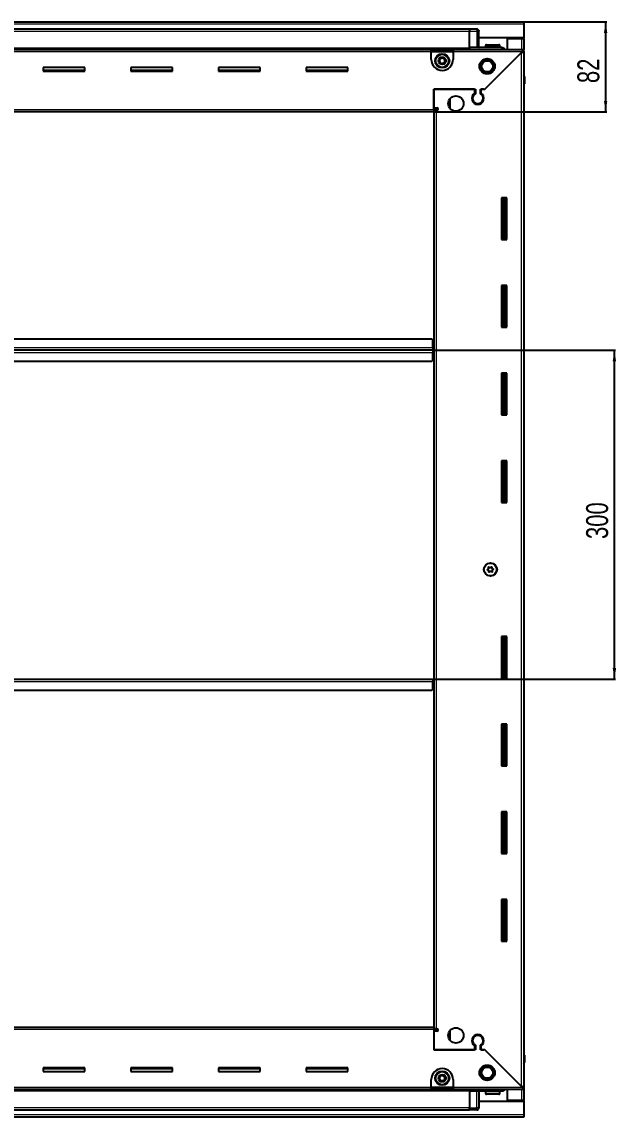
# Model space of a CAD drawing. Header units: millimetres. Extents: x -659 to 3763, y -1810 to 1459.
# Drawn here: x 3221 to 3763, y 274 to 1273 of the extents above; entities that cross this region are included whole.
import ezdxf

# ---------------------------------------------------------------- set-up
doc = ezdxf.new("R2010")
doc.units = ezdxf.units.MM
doc.layers.add('FORMAT', color=7, linetype='Continuous')
doc.styles.add('SLDTEXTSTYLE0', font='TXT', dxfattribs={"width": 0.75})
doc.dimstyles.new('SLDDIMSTYLE0', dxfattribs={"dimtxt": 20, "dimasz": 10, "dimexe": 0, "dimexo": 0.0625, "dimgap": 5, "dimtad": 2, "dimdec": 1, "dimrnd": 1e-09, "dimzin": 12, "dimdsep": 46, "dimtxsty": 'SLDTEXTSTYLE0', "dimsah": 1, "dimcen": 0.09, "dimadec": 0, "dimazin": 3, "dimtfac": 1, "dimtofl": 0, "dimtmove": 0, "dimatfit": 3, "dimfxl": 0, "dimfrac": 2, "dimtolj": 1, "dimtzin": 12, "dimarcsym": 0})

# ---------------------------------------------------------------- blocks, each defined once
blk = doc.blocks.new('_D_7')
at = {"layer": 'FORMAT'}
for p, q in [((3679.1, 1272.83), (3754.59, 1272.83)), ((3753.59, 1272.83), (3753.59, 1190.83)), ((3597.1, 1190.83), (3754.59, 1190.83))]:
    blk.add_line(p, q, dxfattribs=at)
for points in [[(3753.59, 1272.83), (3752.05, 1262.83), (3755.13, 1262.83)], [(3753.59, 1190.83), (3755.13, 1200.83), (3752.05, 1200.83)]]:
    blk.add_solid(points, dxfattribs=at)
at = {"layer": 'FORMAT', "insert": (3727.81, 1217.05), "char_height": 20, "attachment_point": 1, "rotation": 90, "style": 'SLDTEXTSTYLE0'}
blk.add_mtext('82', dxfattribs=at)
blk = doc.blocks.new('_D_8')
at = {"layer": 'FORMAT'}
for p, q in [((3596.1, 973.33), (3762.59, 973.33)), ((3761.59, 673.33), (3761.59, 973.33)), ((3596.1, 673.33), (3762.59, 673.33))]:
    blk.add_line(p, q, dxfattribs=at)
for points in [[(3761.59, 973.33), (3760.05, 963.33), (3763.13, 963.33)], [(3761.59, 673.33), (3763.13, 683.33), (3760.05, 683.33)]]:
    blk.add_solid(points, dxfattribs=at)
at = {"layer": 'FORMAT', "insert": (3735.81, 801.16), "char_height": 20, "attachment_point": 1, "rotation": 90, "style": 'SLDTEXTSTYLE0'}
blk.add_mtext('300', dxfattribs=at)

msp = doc.modelspace()

# ---------------------------------------------------------------- linework, layer by layer
at = {"color": 7, "linetype": 'Continuous', "lineweight": 25}
for p, q in [((2680.09, 1272.83), (3679.09, 1272.83)), ((3679.09, 1272.83), (3679.09, 1270.73)), ((3679.09, 1270.73), (3679.09, 1258.33)), ((3629.59, 1266.18), (2729.59, 1266.18)), ((3629.59, 1266.33), (3629.59, 1266.33)), ((3636.09, 1266.33), (3629.59, 1266.33)), ((3636.09, 1266.33), (3629.59, 1266.33)), ((3629.59, 1266.33), (3629.59, 1264.33)), ((3629.59, 1249.33), (3629.59, 1264.33)), ((3638.09, 1264.33), (3638.09, 1264.33)), ((3638.09, 1249.33), (3638.09, 1264.33)), ((3658.59, 1249.33), (3629.59, 1249.33)), ((3629.59, 1249.33), (3629.59, 1248.83)), ((3629.59, 1249.3), (3629.66, 1247.58)), ((3679.09, 1258.33), (3638.09, 1258.33)), ((3644.09, 1251.23), (3644.09, 1249.33)), ((3644.89, 1252.03), (3656.29, 1252.03)), ((3657.09, 1249.33), (3657.09, 1251.23)), ((3664.09, 1247.58), (3664.09, 1257.83)), ((3664.09, 1257.83), (3676.99, 1257.83)), ((3676.99, 1257.83), (3679.09, 1257.83)), ((3677.59, 1257.83), (3677.59, 1258.33)), ((3679.09, 1257.83), (3679.09, 1258.33)), ((3679.09, 1257.83), (3679.09, 1247.58)), ((2729.59, 1248.18), (3629.59, 1248.18)), ((2764.59, 1247.58), (3594.59, 1247.58)), ((3594.59, 1245.48), (3594.59, 1247.58)), ((3594.59, 1247.58), (3614.59, 1247.58)), ((3594.59, 1246.08), (3614.59, 1246.08)), ((3594.59, 1238.58), (3594.59, 1245.48)), ((3614.59, 1247.58), (3678.09, 1247.58)), ((3614.59, 1247.58), (3614.59, 1245.48)), ((3614.59, 1245.48), (3614.59, 1238.58)), ((3676.99, 1244.98), (3642.89, 1210.88)), ((3643.59, 1211.58), (3677.49, 1245.48)), ((3677.59, 1245.58), (3679.09, 1245.58)), ((3678.09, 1246.08), (3678.09, 1247.58)), ((3678.09, 1247.58), (3679.09, 1247.58)), ((3678.09, 1246.08), (3679.09, 1246.08)), ((3679.09, 1246.08), (3679.09, 1247.58)), ((3679.09, 1246.08), (3679.09, 1245.58)), ((3679.09, 1245.58), (3679.09, 301.08)), ((3278.59, 1231.33), (3240.59, 1231.33)), ((3240.59, 1231.33), (3240.59, 1227.83)), ((3278.59, 1227.83), (3278.59, 1231.33)), ((3358.59, 1231.33), (3320.59, 1231.33)), ((3320.59, 1231.33), (3320.59, 1227.83)), ((3358.59, 1227.83), (3358.59, 1231.33)), ((3438.59, 1231.33), (3400.59, 1231.33)), ((3400.59, 1231.33), (3400.59, 1227.83)), ((3438.59, 1227.83), (3438.59, 1231.33)), ((3518.59, 1231.33), (3480.59, 1231.33)), ((3480.59, 1231.33), (3480.59, 1227.83)), ((3518.59, 1227.83), (3518.59, 1231.33)), ((3278.59, 1228.58), (3240.59, 1228.58)), ((3240.59, 1227.83), (3278.59, 1227.83)), ((3358.59, 1228.58), (3320.59, 1228.58)), ((3320.59, 1227.83), (3358.59, 1227.83)), ((3438.59, 1228.58), (3400.59, 1228.58)), ((3400.59, 1227.83), (3438.59, 1227.83)), ((3518.59, 1228.58), (3480.59, 1228.58)), ((3480.59, 1227.83), (3518.59, 1227.83)), ((3679.09, 1224.15), (3679.09, 1224.15)), ((3679.59, 1222.83), (3679.59, 1216.33)), ((3679.59, 1216.33), (3679.59, 1222.83)), ((3597.09, 1211.58), (3597.09, 1194.33)), ((3634.09, 1211.58), (3597.09, 1211.58)), ((3597.09, 1211.58), (3634.79, 1211.58)), ((3597.09, 1192.93), (3597.09, 1211.58)), ((3634.09, 1211.58), (3634.09, 1207.69)), ((3634.79, 1211.58), (3634.79, 1207.29)), ((3639.39, 1211.58), (3643.59, 1211.58)), ((3639.39, 1207.29), (3639.39, 1211.58)), ((3642.19, 1211.58), (3640.09, 1211.58)), ((3640.09, 1207.69), (3640.09, 1211.58)), ((3642.89, 1210.88), (3642.19, 1211.58)), ((3679.09, 1216.33), (3679.59, 1216.33)), ((3679.44, 330.33), (3679.44, 1216.33)), ((3679.59, 1216.33), (3679.59, 1216.33)), ((3679.59, 1216.33), (3679.59, 1216.33)), ((3611.59, 1202.66), (3611.59, 1194)), ((3597.09, 1190.83), (2762.09, 1190.83)), ((3597.09, 1194.33), (3599.94, 1194.33)), ((3599.09, 1193.33), (3597.09, 1193.33)), ((3597.09, 1192.93), (3597.09, 1190.83)), ((3597.09, 1192.33), (3599.19, 1192.33)), ((3597.09, 1190.83), (3597.09, 355.83)), ((3599.09, 1192.33), (3599.09, 1193.33)), ((3599.94, 1192.33), (3599.19, 1192.33)), ((3639.09, 1198.72), (3639.09, 1197.96)), ((3658.59, 1112.33), (3658.59, 1074.33)), ((3663.59, 1112.33), (3658.59, 1112.33)), ((3659.61, 1112.33), (3659.61, 1074.33)), ((3659.64, 1112.33), (3659.64, 1074.33)), ((3661.44, 1112.33), (3661.44, 1074.33)), ((3663.59, 1074.33), (3663.59, 1112.33)), ((3658.59, 1074.33), (3663.59, 1074.33)), ((3658.59, 1032.33), (3658.59, 994.33)), ((3663.59, 1032.33), (3658.59, 1032.33)), ((3659.61, 1032.33), (3659.61, 994.33)), ((3659.64, 1032.33), (3659.64, 994.33)), ((3661.44, 1032.33), (3661.44, 994.33)), ((3663.59, 994.33), (3663.59, 1032.33)), ((3658.59, 994.33), (3663.59, 994.33)), ((3595.09, 983.33), (2764.09, 983.33)), ((3596.09, 982.33), (3595.09, 983.33)), ((3596.09, 975.43), (3596.09, 982.33)), ((3596.09, 973.33), (2763.09, 973.33)), ((3596.34, 976.18), (3596.09, 976.18)), ((3596.09, 975.43), (3596.09, 973.33)), ((3596.09, 973.33), (3596.09, 971.23)), ((3596.09, 964.33), (3596.09, 971.23)), ((3596.09, 970.48), (3596.34, 970.48)), ((3596.34, 973.33), (3596.34, 976.18)), ((3596.34, 970.48), (3596.34, 973.33)), ((3597.09, 973.33), (3596.34, 973.33)), ((2764.09, 963.33), (3595.09, 963.33)), ((3595.09, 963.33), (3596.09, 964.33)), ((3658.59, 952.33), (3658.59, 914.33)), ((3663.59, 952.33), (3658.59, 952.33)), ((3659.61, 952.33), (3659.61, 914.33)), ((3659.64, 952.33), (3659.64, 914.33)), ((3661.44, 952.33), (3661.44, 914.33)), ((3663.59, 914.33), (3663.59, 952.33)), ((3658.59, 914.33), (3663.59, 914.33)), ((3658.59, 872.33), (3658.59, 834.33)), ((3663.59, 872.33), (3658.59, 872.33)), ((3659.61, 872.33), (3659.61, 834.33)), ((3659.64, 872.33), (3659.64, 834.33)), ((3661.44, 872.33), (3661.44, 834.33)), ((3663.59, 834.33), (3663.59, 872.33)), ((3658.59, 834.33), (3663.59, 834.33)), ((3658.59, 712.33), (3658.59, 674.33)), ((3663.59, 712.33), (3658.59, 712.33)), ((3659.61, 712.33), (3659.61, 674.33)), ((3659.64, 712.33), (3659.64, 674.33)), ((3661.44, 712.33), (3661.44, 674.33)), ((3663.59, 674.33), (3663.59, 712.33)), ((2763.09, 673.33), (3596.09, 673.33)), ((3596.09, 673.33), (3596.09, 671.23)), ((3596.09, 664.33), (3596.09, 671.23)), ((3596.09, 670.48), (3596.34, 670.48)), ((3596.34, 670.48), (3596.34, 673.33)), ((3596.34, 673.33), (3597.09, 673.33)), ((3658.59, 674.33), (3663.59, 674.33)), ((2764.09, 663.33), (3595.09, 663.33)), ((3595.09, 663.33), (3596.09, 664.33)), ((3658.59, 632.33), (3658.59, 594.33)), ((3663.59, 632.33), (3658.59, 632.33)), ((3659.61, 632.33), (3659.61, 594.33)), ((3659.64, 632.33), (3659.64, 594.33)), ((3661.44, 632.33), (3661.44, 594.33)), ((3663.59, 594.33), (3663.59, 632.33)), ((3658.59, 594.33), (3663.59, 594.33)), ((3658.59, 552.33), (3658.59, 514.33)), ((3663.59, 552.33), (3658.59, 552.33)), ((3659.61, 552.33), (3659.61, 514.33)), ((3659.64, 552.33), (3659.64, 514.33)), ((3661.44, 552.33), (3661.44, 514.33)), ((3663.59, 514.33), (3663.59, 552.33)), ((3658.59, 514.33), (3663.59, 514.33)), ((3658.59, 472.33), (3658.59, 434.33)), ((3663.59, 472.33), (3658.59, 472.33)), ((3659.61, 472.33), (3659.61, 434.33)), ((3659.64, 472.33), (3659.64, 434.33)), ((3661.44, 472.33), (3661.44, 434.33)), ((3663.59, 434.33), (3663.59, 472.33)), ((3658.59, 434.33), (3663.59, 434.33)), ((2762.09, 355.83), (3597.09, 355.83)), ((3597.09, 355.83), (3597.09, 353.73)), ((3599.19, 354.33), (3597.09, 354.33)), ((3597.09, 353.73), (3597.09, 335.08)), ((3597.09, 353.33), (3599.09, 353.33)), ((3597.09, 352.33), (3597.09, 335.08)), ((3599.94, 352.33), (3597.09, 352.33)), ((3599.09, 353.33), (3599.09, 354.33)), ((3599.19, 354.33), (3599.94, 354.33)), ((3611.59, 352.66), (3611.59, 344)), ((3639.09, 348.7), (3639.09, 347.94)), ((3597.09, 335.08), (3634.09, 335.08)), ((3634.79, 335.08), (3597.09, 335.08)), ((3634.09, 338.97), (3634.09, 335.08)), ((3634.79, 339.37), (3634.79, 335.08)), ((3639.39, 335.08), (3639.39, 339.37)), ((3643.59, 335.08), (3639.39, 335.08)), ((3640.09, 335.08), (3640.09, 338.97)), ((3640.09, 335.08), (3642.19, 335.08)), ((3642.19, 335.08), (3642.89, 335.78)), ((3642.89, 335.78), (3676.99, 301.68)), ((3677.49, 301.18), (3643.59, 335.08)), ((3679.09, 330.33), (3679.59, 330.33)), ((3679.59, 330.33), (3679.59, 330.33)), ((3679.59, 323.83), (3679.59, 330.33)), ((3679.59, 330.33), (3679.59, 323.83)), ((3278.59, 318.83), (3240.59, 318.83)), ((3240.59, 318.83), (3240.59, 315.33)), ((3240.59, 318.08), (3278.59, 318.08)), ((3240.59, 315.33), (3278.59, 315.33)), ((3278.59, 315.33), (3278.59, 318.83)), ((3358.59, 318.83), (3320.59, 318.83)), ((3320.59, 318.83), (3320.59, 315.33)), ((3320.59, 318.08), (3358.59, 318.08)), ((3320.59, 315.33), (3358.59, 315.33)), ((3358.59, 315.33), (3358.59, 318.83)), ((3438.59, 318.83), (3400.59, 318.83)), ((3400.59, 318.83), (3400.59, 315.33)), ((3400.59, 318.08), (3438.59, 318.08)), ((3400.59, 315.33), (3438.59, 315.33)), ((3438.59, 315.33), (3438.59, 318.83)), ((3518.59, 318.83), (3480.59, 318.83)), ((3480.59, 318.83), (3480.59, 315.33)), ((3480.59, 318.08), (3518.59, 318.08)), ((3480.59, 315.33), (3518.59, 315.33)), ((3518.59, 315.33), (3518.59, 318.83)), ((3594.59, 301.18), (3594.59, 308.08)), ((3594.59, 299.08), (3594.59, 301.18)), ((3614.59, 300.58), (3594.59, 300.58)), ((3614.59, 308.08), (3614.59, 301.18)), ((3614.59, 301.18), (3614.59, 299.08)), ((3677.59, 301.08), (3679.09, 301.08)), ((3678.09, 300.58), (3678.09, 299.08)), ((3679.09, 300.58), (3678.09, 300.58)), ((3679.09, 301.08), (3679.09, 300.58)), ((3679.09, 300.58), (3679.09, 299.08)), ((3629.59, 298.48), (2729.59, 298.48)), ((3594.59, 299.08), (2764.59, 299.08)), ((3614.59, 299.08), (3594.59, 299.08)), ((3678.09, 299.08), (3614.59, 299.08)), ((3629.66, 299.08), (3629.59, 297.36)), ((3629.59, 297.33), (3629.59, 297.83)), ((3658.59, 297.33), (3629.59, 297.33)), ((3629.59, 297.33), (3629.59, 282.33)), ((3638.09, 297.33), (3638.09, 282.33)), ((3644.09, 297.33), (3644.09, 295.43)), ((3651.88, 294.63), (3644.89, 294.63)), ((3656.29, 294.63), (3651.88, 294.63)), ((3657.09, 295.43), (3657.09, 297.33)), ((3664.09, 288.83), (3664.09, 299.08)), ((3679.09, 299.08), (3678.09, 299.08)), ((3679.09, 299.08), (3679.09, 288.83)), ((2729.59, 280.48), (3629.59, 280.48)), ((3629.59, 280.33), (3629.59, 282.33)), ((3636.09, 280.33), (3629.59, 280.33)), ((3629.59, 280.33), (3629.59, 280.33)), ((3629.59, 280.33), (3629.59, 280.33)), ((3636.09, 280.33), (3629.59, 280.33)), ((3637.41, 280.83), (3637.41, 280.83)), ((3638.09, 288.33), (3679.09, 288.33)), ((3676.99, 288.83), (3664.09, 288.83)), ((3679.09, 288.83), (3676.99, 288.83)), ((3677.59, 288.33), (3677.59, 288.83)), ((3679.09, 288.33), (3679.09, 288.83)), ((3679.09, 288.33), (3679.09, 275.93)), ((3679.09, 273.83), (2680.09, 273.83)), ((3679.09, 275.93), (3679.09, 273.83))]:
    msp.add_line(p, q, dxfattribs=at)
at = {"color": 8, "linetype": 'Continuous', "lineweight": 18}
for p, q in [((3679.09, 1270.73), (2680.09, 1270.73)), ((3629.59, 1264.18), (2729.59, 1264.18)), ((3629.59, 1264.33), (3636.09, 1264.33)), ((3636.09, 1266.33), (3636.09, 1264.33)), ((3638.09, 1264.33), (3636.09, 1264.33)), ((3636.09, 1264.33), (3636.09, 1249.33)), ((3629.59, 1248.83), (2729.59, 1248.83)), ((3644.09, 1251.23), (3657.09, 1251.23)), ((3676.99, 1258.33), (3676.99, 1257.83)), ((3676.99, 1257.83), (3676.99, 1247.58)), ((3629.59, 1247.59), (2729.59, 1247.59)), ((3594.59, 1245.48), (2764.59, 1245.48)), ((3594.59, 1245.48), (3614.59, 1245.48)), ((3677.49, 1245.48), (3614.59, 1245.48)), ((3676.99, 301.68), (3676.99, 1244.98)), ((3679.09, 1222.83), (3679.59, 1222.83)), ((2762.09, 1192.93), (3597.09, 1192.93)), ((3599.19, 1192.33), (3599.19, 354.33)), ((3660.85, 1074.33), (3660.85, 1112.33)), ((3662.09, 1074.33), (3662.09, 1112.33)), ((3660.85, 994.33), (3660.85, 1032.33)), ((3662.09, 994.33), (3662.09, 1032.33)), ((3596.09, 975.43), (2763.09, 975.43)), ((2763.09, 971.23), (3596.09, 971.23)), ((3660.85, 914.33), (3660.85, 952.33)), ((3662.09, 914.33), (3662.09, 952.33)), ((3660.85, 834.33), (3660.85, 872.33)), ((3662.09, 834.33), (3662.09, 872.33)), ((3660.85, 674.33), (3660.85, 712.33)), ((3662.09, 674.33), (3662.09, 712.33)), ((2763.09, 671.23), (3596.09, 671.23)), ((3660.85, 594.33), (3660.85, 632.33)), ((3662.09, 594.33), (3662.09, 632.33)), ((3660.85, 514.33), (3660.85, 552.33)), ((3662.09, 514.33), (3662.09, 552.33)), ((3660.85, 434.33), (3660.85, 472.33)), ((3662.09, 434.33), (3662.09, 472.33)), ((3597.09, 353.73), (2762.09, 353.73)), ((3679.09, 323.83), (3679.59, 323.83)), ((2764.59, 301.18), (3594.59, 301.18)), ((3614.59, 301.18), (3594.59, 301.18)), ((3614.59, 301.18), (3677.49, 301.18)), ((2729.59, 299.07), (3629.59, 299.07)), ((2729.59, 297.83), (3629.59, 297.83)), ((3636.09, 282.33), (3636.09, 297.33)), ((3652.06, 295.43), (3644.09, 295.43)), ((3657.09, 295.43), (3652.06, 295.43)), ((3676.99, 299.08), (3676.99, 288.83)), ((2729.59, 282.48), (3629.59, 282.48)), ((3629.59, 282.33), (3636.09, 282.33)), ((3638.09, 282.33), (3636.09, 282.33)), ((3636.09, 280.33), (3636.09, 282.33)), ((3676.99, 288.83), (3676.99, 288.33)), ((3679.09, 275.93), (2680.09, 275.93))]:
    msp.add_line(p, q, dxfattribs=at)
at = {"color": 7, "linetype": 'Continuous', "lineweight": 25, "flags": 128}
msp.add_lwpolyline([(3637.94, 1265.08), (3638.05, 1264.72), (3638.09, 1264.33)], dxfattribs=at)
at = {"color": 7, "linetype": 'Continuous', "lineweight": 25}
for centre, radius in [((3604.59, 1237.33), 6.5), ((3604.59, 1237.33), 3.46), ((3645.59, 1232.33), 7), ((3645.59, 1232.33), 6.03), ((3645.59, 1232.33), 5.1), ((3617.09, 1198.33), 7), ((3648.59, 773.33), 6), ((3648.44, 773.33), 5.78), ((3648.44, 773.33), 1.85), ((3617.09, 348.33), 7), ((3645.59, 314.33), 7), ((3645.59, 314.33), 6.03), ((3604.59, 309.33), 6.5), ((3604.59, 309.33), 3.46), ((3645.59, 314.33), 5.1)]:
    msp.add_circle(centre, radius, dxfattribs=at)
at = {"color": 8, "linetype": 'Continuous', "lineweight": 18}
for centre in [(3604.59, 1237.33), (3604.59, 309.33)]:
    msp.add_circle(centre, 5.7, dxfattribs=at)
at = {"color": 7, "linetype": 'Continuous', "lineweight": 25}
for centre, radius, start, end in [((3636.09, 1264.33), 2, 0, 90), ((3638.29, 1249.53), 0.2, 180, 270), ((3644.89, 1251.23), 0.8, 90, 180), ((3656.29, 1251.23), 0.8, 0, 90), ((3604.59, 1237.33), 2.5, 100.11158, 160.11158), ((3604.59, 1237.33), 2.5, 40.11158, 100.11158), ((3604.59, 1237.33), 2.5, 340.11158, 40.11158), ((3604.59, 1238.58), 10, 180, 270), ((3604.59, 1237.33), 2.5, 160.11158, 220.11158), ((3604.59, 1237.33), 2.5, 220.11158, 280.11158), ((3604.59, 1238.58), 10, 270, 0), ((3604.59, 1237.33), 2.5, 280.11158, 340.11158), ((3677.59, 1222.83), 2, 0, 41.40962), ((3637.09, 1203.08), 5.5, 123.05573, 56.94427), ((3637.09, 1203.08), 4.8, 118.63099, 61.36901), ((3599.94, 1193.33), 1, 270, 90), ((3599.94, 353.33), 1, 270, 90), ((3637.09, 343.58), 5.5, 303.05573, 236.94427), ((3637.09, 343.58), 4.8, 298.63099, 241.36901), ((3677.59, 323.83), 2, 318.59038, 0), ((3604.59, 308.08), 10, 90, 180), ((3604.59, 309.33), 2.5, 147.04236, 207.04236), ((3604.59, 309.33), 2.5, 87.04236, 147.04236), ((3604.59, 308.08), 10, 0, 90), ((3604.59, 309.33), 2.5, 27.04236, 87.04236), ((3604.59, 309.33), 2.5, 327.04236, 27.04236), ((3604.59, 309.33), 2.5, 207.04236, 267.04236), ((3604.59, 309.33), 2.5, 267.04236, 327.04236), ((3638.29, 297.13), 0.2, 90, 180), ((3644.89, 295.43), 0.8, 180, 270), ((3656.29, 295.43), 0.8, 270, 0), ((3636.09, 282.33), 2, 270, 0), ((3636.09, 282.33), 2, 270, 311.40962)]:
    msp.add_arc(centre, radius, start, end, dxfattribs=at)
for points, knots in [([(3629.59, 1249.33), (3629.59, 1249.29), (3629.59, 1249.22), (3629.59, 1248.6), (3629.59, 1248.02), (3629.59, 1247.62), (3629.59, 1247.59)], [0, 0, 0, 0, 0.324279, 0.648558, 0.972836, 1, 1, 1, 1]), ([(3661.8, 1247.58), (3661.68, 1247.78), (3661.29, 1248.43), (3660.14, 1249.14), (3659.1, 1249.27), (3658.59, 1249.33)], [0, 0, 0, 0, 0.18225, 0.591125, 1, 1, 1, 1]), ([(3601.74, 1236.82), (3601.79, 1236.94), (3601.99, 1237.5), (3602.33, 1238.44), (3602.61, 1239.21), (3602.73, 1239.54)], [0, 0, 0, 0, 0.133125, 0.637099, 1, 1, 1, 1]), ([(3602.73, 1239.54), (3603.23, 1239.63), (3604.18, 1239.8), (3605.13, 1239.97), (3605.57, 1240.04)], [0, 0, 0, 0, 0.5346859, 1, 1, 1, 1]), ([(3605.57, 1240.04), (3605.9, 1239.65), (3606.52, 1238.91), (3607.14, 1238.18), (3607.43, 1237.84)], [0, 0, 0, 0, 0.534686, 1, 1, 1, 1]), ([(3676.99, 1244.98), (3677.24, 1245.03), (3677.73, 1245.12), (3678.37, 1245.25), (3678.84, 1245.38), (3679.06, 1245.49), (3679.08, 1245.56), (3679.09, 1245.58)], [0, 0, 0, 0, 0.230255, 0.448522, 0.666786, 0.88505, 1, 1, 1, 1]), ([(3678.09, 1247.58), (3678.04, 1247.55), (3677.95, 1247.5), (3677.82, 1247.11), (3677.69, 1246.55), (3677.58, 1245.97), (3677.51, 1245.61), (3677.49, 1245.48)], [0, 0, 0, 0, 0.230255, 0.448522, 0.666786, 0.88505, 1, 1, 1, 1]), ([(3603.6, 1234.62), (3603.27, 1235.01), (3602.65, 1235.75), (3602.03, 1236.48), (3601.74, 1236.82)], [0, 0, 0, 0, 0.5346859, 1, 1, 1, 1]), ([(3606.45, 1235.12), (3605.94, 1235.03), (3604.99, 1234.86), (3604.04, 1234.69), (3603.6, 1234.62)], [0, 0, 0, 0, 0.534686, 1, 1, 1, 1]), ([(3607.43, 1237.84), (3607.31, 1237.51), (3607.03, 1236.74), (3606.69, 1235.8), (3606.49, 1235.24), (3606.45, 1235.12)], [0, 0, 0, 0, 0.362901, 0.866875, 1, 1, 1, 1]), ([(3646.8, 775.6), (3646.79, 775.59), (3646.77, 775.57), (3646.76, 775.52), (3646.75, 775.37), (3646.81, 774.99), (3646.88, 774.45), (3646.65, 773.87), (3646.25, 773.54), (3645.92, 773.33), (3645.73, 773.18), (3645.67, 773.11), (3645.65, 773.07), (3645.65, 773.04), (3645.66, 773.01), (3645.71, 772.96), (3645.95, 772.83), (3646.4, 772.68), (3647, 772.29), (3647.17, 771.6), (3647.17, 771.13), (3647.22, 770.86), (3647.25, 770.8), (3647.28, 770.78), (3647.31, 770.77), (3647.34, 770.77), (3647.38, 770.78), (3647.46, 770.82), (3647.64, 770.95), (3647.94, 771.19), (3648.38, 771.46), (3649.01, 771.5), (3649.5, 771.26), (3649.84, 771.08), (3649.99, 771.04), (3650.05, 771.04), (3650.08, 771.06), (3650.1, 771.09), (3650.12, 771.14), (3650.12, 771.29), (3650.07, 771.67), (3649.99, 772.2), (3650.23, 772.79), (3650.62, 773.12), (3650.95, 773.33), (3651.15, 773.48), (3651.21, 773.55), (3651.22, 773.59), (3651.22, 773.62), (3651.21, 773.65), (3651.16, 773.7), (3650.93, 773.83), (3650.48, 773.98), (3649.88, 774.37), (3649.7, 775.06), (3649.7, 775.53), (3649.65, 775.8), (3649.62, 775.86), (3649.6, 775.88), (3649.57, 775.89), (3649.53, 775.89), (3649.49, 775.88), (3649.41, 775.84), (3649.23, 775.71), (3648.93, 775.47), (3648.49, 775.2), (3647.86, 775.16), (3647.38, 775.4), (3647.03, 775.58), (3646.89, 775.62), (3646.83, 775.62), (3646.81, 775.61), (3646.8, 775.6)], [0, 0, 0, 0, 0.002009, 0.00442, 0.009365, 0.025528, 0.067705, 0.095786, 0.124646, 0.150342, 0.160519, 0.163394, 0.165697, 0.167245, 0.168874, 0.17077, 0.178606, 0.211994, 0.249994, 0.287995, 0.321383, 0.329219, 0.331115, 0.332744, 0.334292, 0.336217, 0.338535, 0.341318, 0.349662, 0.375358, 0.404217, 0.432298, 0.474475, 0.490639, 0.496669, 0.49844, 0.5, 0.502009, 0.50442, 0.509365, 0.525528, 0.567705, 0.595786, 0.624646, 0.650342, 0.660519, 0.663394, 0.665697, 0.667245, 0.668874, 0.67077, 0.678606, 0.711994, 0.749994, 0.787995, 0.821383, 0.829219, 0.831115, 0.832744, 0.834292, 0.836217, 0.838535, 0.841318, 0.849662, 0.875358, 0.904217, 0.932298, 0.974475, 0.990639, 0.996669, 0.99844, 1, 1, 1, 1]), ([(3601.7, 309.48), (3601.98, 309.91), (3602.51, 310.72), (3603.03, 311.53), (3603.27, 311.9)], [0, 0, 0, 0, 0.5346859, 1, 1, 1, 1]), ([(3603.27, 311.9), (3603.4, 311.89), (3604, 311.86), (3604.99, 311.81), (3605.81, 311.77), (3606.16, 311.75)], [0, 0, 0, 0, 0.133125, 0.637099, 1, 1, 1, 1]), ([(3606.16, 311.75), (3606.39, 311.29), (3606.83, 310.43), (3607.27, 309.58), (3607.47, 309.18)], [0, 0, 0, 0, 0.534686, 1, 1, 1, 1]), ([(3603.02, 306.91), (3602.78, 307.37), (3602.34, 308.23), (3601.91, 309.08), (3601.7, 309.48)], [0, 0, 0, 0, 0.534686, 1, 1, 1, 1]), ([(3605.9, 306.76), (3605.55, 306.78), (3604.73, 306.82), (3603.74, 306.87), (3603.14, 306.9), (3603.02, 306.91)], [0, 0, 0, 0, 0.362901, 0.866875, 1, 1, 1, 1]), ([(3607.47, 309.18), (3607.19, 308.75), (3606.66, 307.94), (3606.14, 307.13), (3605.9, 306.76)], [0, 0, 0, 0, 0.534686, 1, 1, 1, 1]), ([(3679.09, 301.08), (3679.06, 301.13), (3679.01, 301.22), (3678.61, 301.35), (3678.06, 301.48), (3677.48, 301.59), (3677.11, 301.66), (3676.99, 301.68)], [0, 0, 0, 0, 0.230255, 0.448522, 0.666786, 0.88505, 1, 1, 1, 1]), ([(3677.49, 301.18), (3677.53, 300.93), (3677.62, 300.43), (3677.76, 299.79), (3677.89, 299.33), (3678, 299.11), (3678.06, 299.09), (3678.09, 299.08)], [0, 0, 0, 0, 0.230255, 0.448522, 0.666786, 0.88505, 1, 1, 1, 1]), ([(3629.59, 297.33), (3629.59, 297.37), (3629.59, 297.44), (3629.59, 298.06), (3629.59, 298.64), (3629.59, 299.03), (3629.59, 299.07)], [0, 0, 0, 0, 0.3242788, 0.6485576, 0.9728365, 1, 1, 1, 1]), ([(3661.8, 299.08), (3661.68, 298.88), (3661.29, 298.23), (3660.14, 297.52), (3659.1, 297.39), (3658.59, 297.33)], [0, 0, 0, 0, 0.18225, 0.591125, 1, 1, 1, 1])]:
    msp.add_open_spline(points, degree=3, knots=knots, dxfattribs=at)
at = {"color": 8, "linetype": 'Continuous', "lineweight": 18}
for points in [[(3658.59, 1249.33), (3658.59, 1249.28), (3658.59, 1249.21), (3658.59, 1248.78), (3658.59, 1248.32), (3658.59, 1247.91), (3658.59, 1247.64), (3658.59, 1247.58)], [(3658.59, 297.33), (3658.59, 297.38), (3658.59, 297.45), (3658.59, 297.88), (3658.59, 298.34), (3658.59, 298.75), (3658.59, 299.02), (3658.59, 299.08)]]:
    msp.add_open_spline(points, degree=3, knots=[0, 0, 0, 0, 0.359753, 0.553414, 0.751185, 0.948956, 1, 1, 1, 1], dxfattribs=at)
at = {"color": 7, "linetype": 'Continuous', "lineweight": 25}
for points in [[(3676.99, 1244.98), (3677.07, 1245.03), (3677.22, 1245.13), (3677.42, 1245.28), (3677.56, 1245.43), (3677.58, 1245.53), (3677.59, 1245.58)], [(3678.09, 1246.08), (3678.04, 1246.07), (3677.94, 1246.05), (3677.79, 1245.91), (3677.64, 1245.72), (3677.54, 1245.56), (3677.49, 1245.48)], [(3677.59, 301.08), (3677.58, 301.13), (3677.56, 301.23), (3677.42, 301.38), (3677.22, 301.53), (3677.07, 301.63), (3676.99, 301.68)], [(3677.49, 301.18), (3677.54, 301.1), (3677.64, 300.94), (3677.79, 300.75), (3677.94, 300.61), (3678.04, 300.59), (3678.09, 300.58)]]:
    msp.add_open_spline(points, degree=3, dxfattribs=at)

# ---------------------------------------------------------------- dimensions: what is measured, and where the dimension line sits
at = {"layer": 'FORMAT'}
for base, p1, p2, picture, middle in [((3753.59, 1190.83), (3679.09, 1272.83), (3597.09, 1190.83), '_D_7', (3753.59, 1231.83)), ((3761.59, 973.33), (3596.09, 673.33), (3596.09, 973.33), '_D_8', (3761.59, 823.33))]:
    dim = msp.add_linear_dim(base=base, p1=p1, p2=p2, angle=90, dimstyle='SLDDIMSTYLE0', dxfattribs=at)
    dim.commit()
    dim.dimension.update_dxf_attribs({"geometry": picture, "text_midpoint": middle, "dimtype": 160})

doc.saveas('drawing.dxf')
